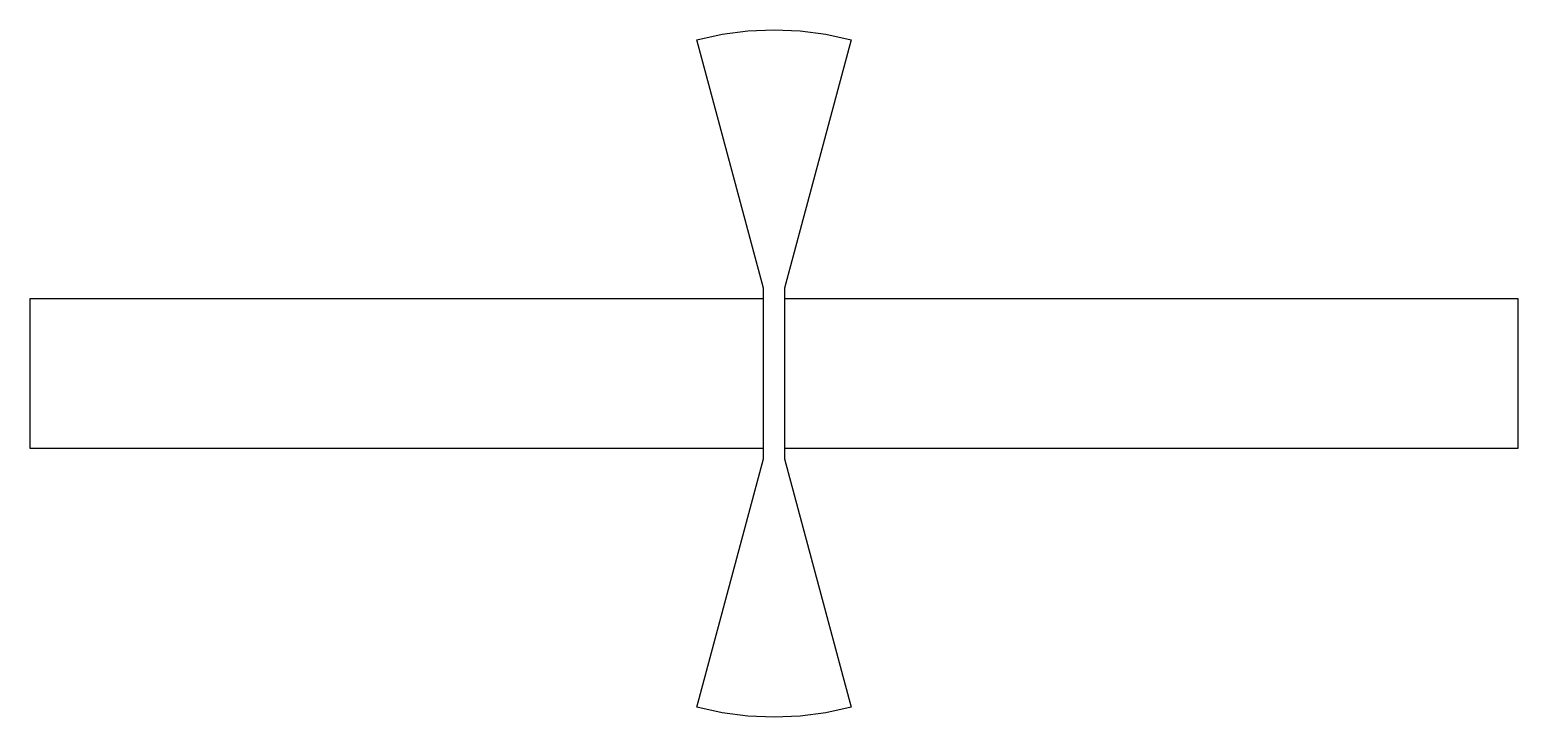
# Model space of a CAD drawing. Header units: millimetres. Extents: x -30.2 to 4.7, y -18.2 to -2.1.
import ezdxf

# ---------------------------------------------------------------- set-up
doc = ezdxf.new("R2010")
doc.units = ezdxf.units.MM
doc.layers.add('Thick_Metal', color=31, linetype='CONTINUOUS')

msp = doc.modelspace()

# ---------------------------------------------------------------- linework, layer by layer
at = {"layer": 'Thick_Metal'}
for points in [[(-12.992, -12.128), (-12.992, -8.128), (-14.55373, -2.29953), (-13.95754, -2.16736), (-13.35209, -2.08765), (-12.742, -2.06101), (-12.13191, -2.08765), (-11.52646, -2.16736), (-10.93027, -2.29953), (-12.492, -8.128), (-12.492, -12.128), (-10.93027, -17.95647), (-11.52646, -18.08864), (-12.13191, -18.16835), (-12.742, -18.19499), (-13.35209, -18.16835), (-13.95754, -18.08864), (-14.55373, -17.95647)], [(-30.192, -11.878), (-12.992, -11.878), (-12.992, -8.378), (-30.192, -8.378)], [(-12.492, -11.878), (4.708, -11.878), (4.708, -8.378), (-12.492, -8.378)]]:
    msp.add_lwpolyline(points, close=True, dxfattribs=at)

doc.saveas('drawing.dxf')
